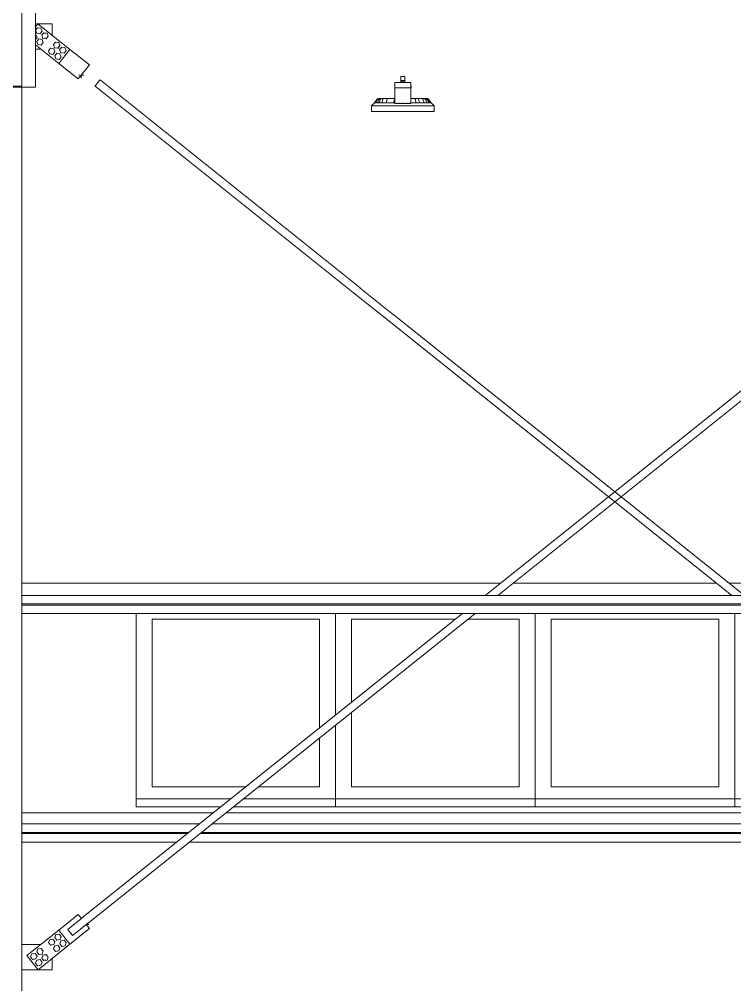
# Model space of a CAD drawing. Header units: millimetres. Extents: x 180139 to 245212, y -4005 to 9345.
# Drawn here: x 227323 to 230909, y -311 to 4526 of the extents above; entities that cross this region are included whole.
import ezdxf

# ---------------------------------------------------------------- set-up
doc = ezdxf.new("R2010")
doc.units = ezdxf.units.MM
for name, color, linetype, lineweight in [('A-GENM', 7, 'Continuous', 9), ('A-GLAZ', 7, 'Continuous', 9), ('A-WALL', 7, 'Continuous', 9), ('E-LITE-EQPM', 7, 'Continuous', 9), ('S-BEAM', 7, 'Continuous', 9), ('S-COLS', 7, 'Continuous', 9), ('S-FSTN', 7, 'Continuous', 9)]:
    doc.layers.add(name, color=color, linetype=linetype, lineweight=lineweight)

# ---------------------------------------------------------------- blocks, each defined once
blk = doc.blocks.new('Sloup IPE - 387972-B')
at = {"layer": 'S-COLS'}
blk.add_line((-137805.4, -738), (-137805.4, 4185.3), dxfattribs=at)
blk = doc.blocks.new('Rámový roh_ šroubovaný s náběhem - 387988-B')
at = {"layer": 'S-FSTN'}
for p, q in [((-138053.9, 4887), (-138053.9, 4185.3)), ((-138043.3, 4887), (-138050.4, 4887)), ((-137985.4, 4887), (-138034.5, 4887)), ((-137764.9, 4887), (-137805.4, 4887)), ((-137987.5, 4885.2), (-137985.4, 4885.2)), ((-137736.9, 4185.3), (-137736.9, 4822.7)), ((-137920.7, 4575.1), (-137985.4, 4575.1)), ((-137985.4, 4575.1), (-137985.4, 4560.7)), ((-137985.4, 4560.7), (-137805.4, 4560.7)), ((-137985.4, 4560.7), (-137985.4, 4190.3)), ((-137908.2, 4582), (-137894.3, 4582)), ((-137885.3, 4582), (-137905.5, 4582)), ((-137895.4, 4582), (-137895.4, 4567)), ((-137894.3, 4582), (-137887.7, 4582)), ((-137805.4, 4575.1), (-137870.1, 4575.1)), ((-137805.4, 4560.7), (-137805.4, 4575.1)), ((-137805.4, 4560.7), (-137805.4, 4190.3)), ((-137987.5, 4497.1), (-137985.4, 4497.1)), ((-138053.9, 4185.3), (-137736.9, 4185.3)), ((-137805.4, 4190.3), (-137985.4, 4190.3)), ((-137940.4, 4190.3), (-137940.4, 4182.5))]:
    blk.add_line(p, q, dxfattribs=at)
at = {"layer": 'S-FSTN', "flags": 128}
for points in [[(-137905.5, 4582), (-137908.7, 4579.1), (-137912.4, 4576.9), (-137916.5, 4575.6), (-137920.7, 4575.1)], [(-137870.1, 4575.1), (-137874.3, 4575.6), (-137878.4, 4576.9), (-137882.1, 4579.1), (-137885.3, 4582)]]:
    blk.add_lwpolyline(points, dxfattribs=at)
blk = doc.blocks.new('IPE - IPE180-486717-B')
at = {"layer": 'S-BEAM'}
for p, q in [((-137805.4, 1596.2), (-131887.9, 1596.2)), ((-137805.4, 1590.9), (-131887.9, 1590.9))]:
    blk.add_line(p, q, dxfattribs=at)
blk = doc.blocks.new('IPE - 486715-B')
at = {"layer": 'S-BEAM'}
for p, q in [((-137805.4, 1639), (-131887.9, 1639)), ((-137805.4, 1548), (-131887.9, 1548))]:
    blk.add_line(p, q, dxfattribs=at)
blk = doc.blocks.new('Kruhové tyče - 505106-B')
at = {"layer": 'S-BEAM'}
for p, q in [((-132253.6, 4222.4), (-133592.4, 3151.6)), ((-133567.4, 3120.4), (-132228.6, 4191.1)), ((-133759.9, 3016.8), (-133592, 3151.1)), ((-133735.7, 2986.6), (-133567.8, 3120.9)), ((-133760.3, 3017.3), (-135483.7, 1639)), ((-135419.6, 1639), (-133735.3, 2986.1)), ((-135597.4, 1548), (-137497.3, 28.5)), ((-137472.3, -2.7), (-135533.4, 1548)), ((-137553.8, -17.5), (-137506.6, 20.2)), ((-137506.6, 20.2), (-137496.9, 28)), ((-137575, -34.4), (-137553.8, -17.5)), ((-137568.3, -42.8), (-137557.4, -56.4)), ((-137550.8, -64.7), (-137529.7, -47.8)), ((-137529.7, -47.8), (-137482.4, -10)), ((-137482.4, -10), (-137472.7, -2.2))]:
    blk.add_line(p, q, dxfattribs=at)
for centre, start_param, end_param in [((-132241.1, 4206.8), 4.709491, 6.280287), ((-132241.1, 4206.8), 3.141593, 4.709491), ((-133579.9, 3136), 6.027607, 6.280287), ((-133579.9, 3136), 3.141593, 3.391375), ((-133747.8, 3001.7), 6.027607, 6.280287), ((-133747.8, 3001.7), 3.141593, 3.391375), ((-137484.8, 12.9), 6.027607, 6.280287), ((-137562.9, -49.6), 4.709491, 6.027607), ((-137484.8, 12.9), 3.141593, 3.391375), ((-137562.9, -49.6), 3.391375, 4.709491)]:
    blk.add_ellipse(centre, major_axis=(-12.5, 15.6), ratio=0.003624, start_param=start_param, end_param=end_param, dxfattribs=at)
blk = doc.blocks.new('Kruhové tyče - 505107-B')
at = {"layer": 'S-BEAM'}
for p, q in [((-136109.5, 3179.8), (-137413.2, 4222.4)), ((-137438.2, 4191.2), (-136134.4, 3148.5)), ((-135966.2, 3014.7), (-136134.1, 3149)), ((-135942, 3045), (-136109.9, 3179.3)), ((-135966.5, 3014.2), (-134246.9, 1639)), ((-134182.8, 1639), (-135941.5, 3045.5)), ((-134133.1, 1548), (-132229.4, 25.6)), ((-132204.5, 56.8), (-134069.1, 1548)), ((-132186.7, 41.8), (-132204.9, 56.3)), ((-132210.9, 11.5), (-132229.1, 26.1)), ((-132172.1, -19.5), (-132210.9, 11.5)), ((-132147.9, 10.8), (-132186.7, 41.8)), ((-132126.8, -6.1), (-132147.9, 10.8)), ((-132151, -36.4), (-132172.1, -19.5)), ((-132131.3, -11.8), (-132146.4, -30.7))]:
    blk.add_line(p, q, dxfattribs=at)
for centre, start_param, end_param in [((-137425.7, 4206.8), 0.003224, 1.574021), ((-137425.7, 4206.8), 1.574021, 3.141593), ((-136121.9, 3164.2), 2.892137, 3.141593), ((-136121.9, 3164.2), 0.003224, 0.255905), ((-135954, 3029.9), 2.892137, 3.141593), ((-135954, 3029.9), 0.003224, 0.255905), ((-132216.9, 41.2), 0.003224, 0.255905), ((-132216.9, 41.2), 2.892137, 3.141593), ((-132138.9, -21.3), 1.574021, 2.892137), ((-132138.9, -21.3), 0.255905, 1.574021)]:
    blk.add_ellipse(centre, major_axis=(12.5, 15.6), ratio=0.004032, start_param=start_param, end_param=end_param, dxfattribs=at)
blk = doc.blocks.new('Připojení trubek s příložkami - 506292-B')
at = {"layer": 'S-FSTN'}
for p, q in [((-137724.2, 4503.1), (-137736.9, 4487.3)), ((-137653.9, 4503.1), (-137736.9, 4503.1)), ((-137564.1, 4375.1), (-137724.2, 4503.1)), ((-137653.9, 4446.9), (-137653.9, 4503.1)), ((-137653.8, 4503.1), (-137653.8, 4446.9)), ((-137726.4, 4483.3), (-137736.7, 4470.4)), ((-137736.7, 4470.4), (-137730.7, 4455.1)), ((-137730.7, 4455.1), (-137714.4, 4452.6)), ((-137710.1, 4480.8), (-137726.4, 4483.3)), ((-137720.2, 4478), (-137720.3, 4478)), ((-137720.3, 4458), (-137720.2, 4458)), ((-137714.4, 4452.6), (-137704.1, 4465.5)), ((-137704, 4465.5), (-137714.2, 4452.8)), ((-137704.1, 4465.5), (-137710.1, 4480.8)), ((-137710, 4480.8), (-137704, 4465.5)), ((-137695.1, 4458.3), (-137705.4, 4445.5)), ((-137678.9, 4455.9), (-137695.1, 4458.3)), ((-137688.9, 4453), (-137689.1, 4453)), ((-137672.9, 4440.5), (-137678.9, 4455.9)), ((-137678.8, 4455.9), (-137672.8, 4440.5)), ((-137735.1, 4449.6), (-137736.9, 4449.9)), ((-137736.9, 4424.5), (-137729.1, 4434.3)), ((-137729, 4434.3), (-137736.9, 4424.4)), ((-137729.1, 4434.3), (-137735.1, 4449.6)), ((-137735, 4449.6), (-137729, 4434.3)), ((-137720.1, 4427.1), (-137730.4, 4414.2)), ((-137730.4, 4414.2), (-137724.4, 4398.9)), ((-137703.8, 4424.6), (-137720.1, 4427.1)), ((-137713.9, 4421.7), (-137714.1, 4421.7)), ((-137714.1, 4401.7), (-137713.9, 4401.7)), ((-137708.1, 4396.4), (-137697.8, 4409.3)), ((-137697.8, 4409.3), (-137708.1, 4396.4)), ((-137705.4, 4445.5), (-137699.4, 4430.1)), ((-137697.8, 4409.3), (-137703.8, 4424.6)), ((-137703.8, 4424.6), (-137697.8, 4409.3)), ((-137699.4, 4430.1), (-137683.2, 4427.6)), ((-137689.1, 4433), (-137688.9, 4433)), ((-137683.2, 4427.6), (-137672.9, 4440.5)), ((-137672.8, 4440.5), (-137683.1, 4427.6)), ((-137636.6, 4411.5), (-137646.9, 4398.6)), ((-137620.3, 4409), (-137636.6, 4411.5)), ((-137630.4, 4406.1), (-137630.5, 4406.1)), ((-137614.3, 4393.7), (-137620.3, 4409)), ((-137620.2, 4409), (-137614.2, 4393.7)), ((-137736.9, 4398), (-137620.3, 4304.8)), ((-137736.9, 4376.6), (-137710.2, 4376.6)), ((-137724.4, 4398.9), (-137708.1, 4396.4)), ((-137661.6, 4380.3), (-137671.8, 4367.4)), ((-137671.8, 4367.4), (-137665.9, 4352)), ((-137645.3, 4377.8), (-137661.6, 4380.3)), ((-137655.3, 4374.9), (-137655.5, 4374.9)), ((-137655.5, 4354.9), (-137655.3, 4354.9)), ((-137649.6, 4349.6), (-137639.3, 4362.4)), ((-137639.2, 4362.4), (-137649.5, 4349.6)), ((-137646.9, 4398.6), (-137640.9, 4383.3)), ((-137639.3, 4362.4), (-137645.3, 4377.8)), ((-137645.2, 4377.8), (-137639.2, 4362.4)), ((-137640.9, 4383.3), (-137624.6, 4380.8)), ((-137630.3, 4355.3), (-137640.6, 4342.4)), ((-137630.5, 4386.1), (-137630.4, 4386.1)), ((-137614, 4352.8), (-137630.3, 4355.3)), ((-137624.6, 4380.8), (-137614.3, 4393.7)), ((-137614.2, 4393.7), (-137623.9, 4381.6)), ((-137620.3, 4304.8), (-137564.1, 4375.1)), ((-137605.3, 4386.5), (-137615.6, 4373.6)), ((-137615.6, 4373.6), (-137609.6, 4358.3)), ((-137609.6, 4358.3), (-137593.3, 4355.8)), ((-137589.1, 4384), (-137605.3, 4386.5)), ((-137599.1, 4381.2), (-137599.3, 4381.2)), ((-137599.3, 4361.2), (-137599.1, 4361.2)), ((-137593.3, 4355.8), (-137583.1, 4368.7)), ((-137583, 4368.7), (-137593.3, 4355.8)), ((-137583.1, 4368.7), (-137589.1, 4384)), ((-137589, 4384), (-137583, 4368.7)), ((-137466.5, 4297), (-137564.1, 4375.1)), ((-137665.9, 4352), (-137649.6, 4349.6)), ((-137640.6, 4342.4), (-137634.6, 4327.1)), ((-137634.6, 4327.1), (-137618.3, 4324.6)), ((-137624.1, 4349.9), (-137624.3, 4349.9)), ((-137624.3, 4329.9), (-137624.1, 4329.9)), ((-137618.3, 4324.6), (-137608, 4337.4)), ((-137608, 4337.4), (-137618.3, 4324.6)), ((-137608, 4337.4), (-137614, 4352.8)), ((-137614, 4352.8), (-137608, 4337.4)), ((-137620.3, 4304.8), (-137522.7, 4226.7)), ((-137522.7, 4226.7), (-137466.5, 4297)), ((-137466.5, 4297), (-137466.4, 4297)), ((-137522.7, 4226.7), (-137522.6, 4226.7)), ((-137519.9, 4246.2), (-137515.3, 4246.2)), ((-137507.1, 4246.2), (-137494.2, 4246.2)), ((-137507.1, 4246.2), (-137499.3, 4246.2)), ((-137507, 4246.3), (-137507, 4231.2))]:
    blk.add_line(p, q, dxfattribs=at)
blk = doc.blocks.new('Připojení trubek s příložkami - 506293-B')
at = {"layer": 'S-FSTN'}
for p, q in [((-137522.6, 40.2), (-137620.2, -37.8)), ((-137522.7, 40.2), (-137522.7, 40.2)), ((-137522.6, 40.2), (-137522.7, 40.2)), ((-137506.6, 20.2), (-137522.6, 40.2)), ((-137620.2, -37.8), (-137780.3, -165.9)), ((-137620.6, -38.1), (-137620.3, -37.8)), ((-137620.3, -37.8), (-137620.6, -38.1)), ((-137620.6, -38.1), (-137620.3, -37.8)), ((-137564, -108.1), (-137620.2, -37.8)), ((-137564, -108.1), (-137466.4, -30)), ((-137466.4, -30), (-137482.4, -10)), ((-137482, -10.5), (-137469.2, -10.5)), ((-137482, -10.5), (-137474.3, -10.5)), ((-137665.6, -85.1), (-137671.6, -100.4)), ((-137671.6, -100.4), (-137665.6, -85.1)), ((-137649.3, -82.6), (-137665.6, -85.1)), ((-137655.4, -87.9), (-137655.5, -87.9)), ((-137639, -95.5), (-137649.3, -82.6)), ((-137645, -110.8), (-137639, -95.5)), ((-137640.4, -75.4), (-137634.4, -60.1)), ((-137634.3, -60.1), (-137640.3, -75.4)), ((-137640.3, -75.4), (-137630.1, -88.3)), ((-137618.1, -57.6), (-137634.3, -60.1)), ((-137630.1, -88.3), (-137613.8, -85.8)), ((-137624.1, -63), (-137624.3, -63)), ((-137624.3, -83), (-137624.1, -83)), ((-137607.8, -70.5), (-137618.1, -57.6)), ((-137609.4, -91.3), (-137615.4, -106.7)), ((-137615.4, -106.7), (-137609.4, -91.3)), ((-137613.8, -85.8), (-137607.8, -70.5)), ((-137593.1, -88.9), (-137609.4, -91.3)), ((-137599.1, -94.2), (-137599.3, -94.2)), ((-137582.8, -101.7), (-137593.1, -88.9)), ((-137710.1, -109.7), (-137805.4, -109.7)), ((-137730.2, -147.3), (-137724.2, -131.9)), ((-137724.2, -131.9), (-137730.1, -147.3)), ((-137707.9, -129.4), (-137724.2, -131.9)), ((-137724.1, -236.2), (-137564, -108.1)), ((-137713.9, -134.8), (-137714.1, -134.8)), ((-137697.6, -142.3), (-137707.9, -129.4)), ((-137703.6, -157.7), (-137697.6, -142.3)), ((-137671.6, -100.4), (-137661.3, -113.3)), ((-137661.3, -113.3), (-137645, -110.8)), ((-137655.5, -107.9), (-137655.4, -107.9)), ((-137646.7, -131.7), (-137640.7, -116.3)), ((-137640.6, -116.3), (-137646.6, -131.7)), ((-137646.6, -131.7), (-137636.3, -144.5)), ((-137624.3, -113.8), (-137640.6, -116.3)), ((-137636.3, -144.5), (-137620, -142.1)), ((-137630.4, -119.2), (-137630.5, -119.2)), ((-137630.5, -139.2), (-137630.4, -139.2)), ((-137614, -126.7), (-137624.3, -113.8)), ((-137620, -142.1), (-137614, -126.7)), ((-137615.4, -106.7), (-137605.1, -119.5)), ((-137605.1, -119.5), (-137588.8, -117.1)), ((-137599.3, -114.2), (-137599.1, -114.2)), ((-137588.8, -117.1), (-137582.8, -101.7)), ((-137780.3, -165.9), (-137724.1, -236.2)), ((-137755.4, -156.9), (-137761.4, -172.3)), ((-137761.4, -172.3), (-137755.5, -156.9)), ((-137761.4, -172.3), (-137751.1, -185.1)), ((-137739.1, -154.4), (-137755.4, -156.9)), ((-137751.1, -185.1), (-137734.8, -182.6)), ((-137745.2, -159.8), (-137745.3, -159.8)), ((-137745.3, -179.8), (-137745.2, -179.8)), ((-137728.8, -167.3), (-137739.1, -154.4)), ((-137736.5, -203.5), (-137730.5, -188.1)), ((-137730.4, -188.1), (-137736.4, -203.5)), ((-137734.8, -182.6), (-137728.8, -167.3)), ((-137714.1, -185.7), (-137730.4, -188.1)), ((-137730.1, -147.3), (-137719.9, -160.1)), ((-137720.2, -191), (-137720.3, -191)), ((-137719.9, -160.1), (-137703.6, -157.7)), ((-137714.1, -154.8), (-137713.9, -154.8)), ((-137703.8, -198.5), (-137714.1, -185.7)), ((-137699.2, -163.2), (-137705.2, -178.5)), ((-137705.2, -178.5), (-137699.2, -163.2)), ((-137705.2, -178.5), (-137694.9, -191.4)), ((-137682.9, -160.7), (-137699.2, -163.2)), ((-137694.9, -191.4), (-137678.6, -188.9)), ((-137688.9, -166), (-137689.1, -166)), ((-137689.1, -186), (-137688.9, -186)), ((-137672.6, -173.6), (-137682.9, -160.7)), ((-137678.6, -188.9), (-137672.6, -173.6)), ((-137653.8, -236.2), (-137653.8, -180)), ((-137805.4, -236.2), (-137653.8, -236.2)), ((-137736.4, -203.5), (-137726.1, -216.4)), ((-137726.1, -216.4), (-137709.8, -213.9)), ((-137720.3, -211), (-137720.2, -211)), ((-137709.8, -213.9), (-137703.8, -198.5))]:
    blk.add_line(p, q, dxfattribs=at)
blk = doc.blocks.new('OKNO_1k - Okno Hala 1000x1000-V32-B')
at = {"layer": 'A-GENM'}
for p, q in [((-133232.6, 620), (-134232.6, 620)), ((-134232.6, 620), (-134232.6, 610)), ((-134232.6, 580), (-134232.6, 610)), ((-133232.6, 610), (-133232.6, 620)), ((-133232.6, 610), (-133232.6, 580)), ((-134232.6, 580), (-133232.6, 580))]:
    blk.add_line(p, q, dxfattribs=at)
at = {"layer": 'A-GLAZ'}
for p, q in [((-134232.6, 1548), (-134232.6, 620)), ((-133232.6, 878.8), (-133232.6, 1548)), ((-134152.6, 1520), (-134152.6, 680)), ((-134152.6, 1520), (-134098.1, 1520)), ((-134034, 1520), (-133312.6, 1520)), ((-133312.6, 1520), (-133312.6, 943)), ((-133312.6, 891.8), (-133312.6, 680)), ((-133232.6, 620), (-133232.6, 827.8)), ((-134152.6, 680), (-133312.6, 680))]:
    blk.add_line(p, q, dxfattribs=at)
blk = doc.blocks.new('OKNO_1k - Okno Hala 1000x1000-586513-B')
at = {"layer": 'A-GENM'}
for p, q in [((-143445.4, 620), (-144445.4, 620)), ((-144445.4, 620), (-144445.4, 610)), ((-144445.4, 580), (-144445.4, 610)), ((-143445.4, 610), (-143445.4, 620)), ((-143445.4, 610), (-143445.4, 580)), ((-144445.4, 580), (-143445.4, 580))]:
    blk.add_line(p, q, dxfattribs=at)
at = {"layer": 'A-GLAZ'}
for p, q in [((-144445.4, 1548), (-144445.4, 620)), ((-143445.4, 620), (-143445.4, 1548)), ((-144365.4, 1520), (-144365.4, 680)), ((-144365.4, 1520), (-143525.4, 1520)), ((-143525.4, 1520), (-143525.4, 680)), ((-144365.4, 680), (-143525.4, 680))]:
    blk.add_line(p, q, dxfattribs=at)
blk = doc.blocks.new('OKNO_1k - Okno Hala 1000x1000-V33-B')
at = {"layer": 'A-GENM'}
for p, q in [((-135232.6, 620), (-136232.6, 620)), ((-136232.6, 620), (-136232.6, 610)), ((-136232.6, 580), (-136232.6, 610)), ((-135232.6, 610), (-135232.6, 620)), ((-135232.6, 610), (-135232.6, 580)), ((-136232.6, 580), (-135232.6, 580))]:
    blk.add_line(p, q, dxfattribs=at)
at = {"layer": 'A-GLAZ'}
for p, q in [((-136232.6, 1548), (-136232.6, 1040)), ((-135232.6, 620), (-135232.6, 1548)), ((-136152.6, 1520), (-136152.6, 1104)), ((-136152.6, 1520), (-135632.4, 1520)), ((-135568.4, 1520), (-135312.6, 1520)), ((-135312.6, 1520), (-135312.6, 680)), ((-136152.6, 1052.8), (-136152.6, 680)), ((-136232.6, 988.8), (-136232.6, 620)), ((-136152.6, 680), (-135312.6, 680))]:
    blk.add_line(p, q, dxfattribs=at)
blk = doc.blocks.new('OKNO_1k - Okno Hala 1000x1000-V34-B')
at = {"layer": 'A-GENM'}
for p, q in [((-136757.5, 620), (-137232.6, 620)), ((-137232.6, 620), (-137232.6, 610)), ((-137232.6, 580), (-137232.6, 610)), ((-136232.6, 620), (-136693.9, 620)), ((-136232.6, 610), (-136232.6, 620)), ((-136232.6, 610), (-136232.6, 580)), ((-137232.6, 580), (-136807.6, 580)), ((-136743.9, 580), (-136232.6, 580))]:
    blk.add_line(p, q, dxfattribs=at)
at = {"layer": 'A-GLAZ'}
for p, q in [((-136232.6, 1040), (-136232.6, 1548)), ((-137152.6, 1520), (-137152.6, 680)), ((-137152.6, 1520), (-136312.6, 1520)), ((-136312.6, 1520), (-136312.6, 976)), ((-136232.6, 620), (-136232.6, 988.8)), ((-136312.6, 924.8), (-136312.6, 680)), ((-137152.6, 680), (-136682.5, 680)), ((-136618.9, 680), (-136312.6, 680))]:
    blk.add_line(p, q, dxfattribs=at)
blk = doc.blocks.new('IPE - IPE180-V35-B')
at = {"layer": 'S-BEAM'}
for p, q in [((-137805.4, 451.1), (-136968.7, 451.1)), ((-137805.4, 445.8), (-136975.3, 445.8)), ((-136911.6, 445.8), (-132755, 445.8)), ((-136905, 451.1), (-132761.6, 451.1)), ((-132697.7, 451.1), (-131887.9, 451.1)), ((-132691, 445.8), (-131887.9, 445.8))]:
    blk.add_line(p, q, dxfattribs=at)
blk = doc.blocks.new('IPE - 568342-B')
at = {"layer": 'S-BEAM'}
for p, q in [((-137805.4, 494), (-136915.1, 494)), ((-136851.4, 494), (-132815.2, 494)), ((-132751.3, 494), (-131887.9, 494)), ((-137805.4, 403), (-137028.9, 403)), ((-136965.2, 403), (-132701.4, 403)), ((-132637.4, 403), (-131887.9, 403))]:
    blk.add_line(p, q, dxfattribs=at)
blk = doc.blocks.new('LENS_ARENA_60__120_W_4000K - Standart-V39-B')
at = {"layer": 'E-LITE-EQPM'}
for p, q in [((-135885.4, 4238.8), (-135905.4, 4238.8)), ((-136037.3, 4107.1), (-136052.9, 4091.5)), ((-135737.9, 4091.5), (-135753.7, 4107.3))]:
    blk.add_line(p, q, dxfattribs=at)
for centre, start, end in [((-136019.5, 4121.8), 90, 157.9011), ((-136019.5, 4121.8), 90, 157.9011), ((-135771.3, 4121.8), 22.0989, 90), ((-135771.3, 4121.8), 22.0989, 90)]:
    blk.add_arc(centre, 6.52, start, end, dxfattribs=at)
blk = doc.blocks.new('LENS_ARENA_60__120_W_4000K - Standart-V40-B')
at = {"layer": 'E-LITE-EQPM'}
for p, q in [((-135935.4, 4181.6), (-135935.4, 4209)), ((-135935.4, 4209), (-135855.4, 4209)), ((-135885.4, 4238.8), (-135905.4, 4238.8)), ((-135905.4, 4238.7), (-135905.4, 4219.7)), ((-135905.4, 4216.2), (-135905.4, 4219.7)), ((-135905.4, 4219.7), (-135885.4, 4219.7)), ((-135905.4, 4209), (-135905.4, 4216.2)), ((-135905.4, 4216.2), (-135885.4, 4216.2)), ((-135885.4, 4219.7), (-135885.4, 4238.7)), ((-135885.4, 4219.7), (-135885.4, 4216.2)), ((-135885.4, 4216.2), (-135885.4, 4209)), ((-135855.4, 4209), (-135855.4, 4181.6)), ((-135935.4, 4104.3), (-135935.4, 4181.6)), ((-135935.4, 4181.6), (-135855.4, 4181.6)), ((-135855.4, 4193.4), (-135854.4, 4193.4)), ((-135855.4, 4181.6), (-135855.4, 4104.3)), ((-135854.4, 4181.4), (-135855.4, 4181.4)), ((-135854.4, 4193.4), (-135854.4, 4181.4)), ((-136025.5, 4124.3), (-136037.5, 4107.1)), ((-136022.8, 4123.5), (-136034.3, 4107.1)), ((-136019.1, 4112.9), (-136026.5, 4107.1)), ((-136016.8, 4128.3), (-136019.5, 4128.3)), ((-136007, 4128.3), (-136016.8, 4128.3)), ((-136009.7, 4121.8), (-136015.1, 4107.1)), ((-136003.6, 4128.3), (-136007, 4128.3)), ((-135991.6, 4128.3), (-136003.6, 4128.3)), ((-135995.7, 4125.2), (-136000.9, 4107.1)), ((-135969.7, 4128.3), (-135991.6, 4128.3)), ((-135973.9, 4125.2), (-135979.1, 4107.1)), ((-135935.4, 4128.3), (-135969.7, 4128.3)), ((-135937.5, 4125.2), (-135942.7, 4107.1)), ((-135837.9, 4128.3), (-135855.4, 4128.3)), ((-135821.2, 4128.3), (-135837.9, 4128.3)), ((-135828.6, 4107.1), (-135833.8, 4125.2)), ((-135799, 4128.3), (-135821.2, 4128.3)), ((-135811.9, 4107.1), (-135817.1, 4125.2)), ((-135786.8, 4128.3), (-135799, 4128.3)), ((-135789.6, 4107.1), (-135794.8, 4125.2)), ((-135783.7, 4128.3), (-135786.8, 4128.3)), ((-135773.9, 4128.3), (-135783.7, 4128.3)), ((-135775.2, 4107.1), (-135780.7, 4121.8)), ((-135764.3, 4107.1), (-135774.3, 4124.4)), ((-135771.3, 4128.3), (-135773.9, 4128.3)), ((-135756.4, 4107.1), (-135767.9, 4123.5)), ((-135753.2, 4107.1), (-135765.3, 4124.3)), ((-136037.1, 4107.3), (-136052.9, 4091.5)), ((-136052.9, 4091.5), (-136052.9, 4064)), ((-135895.4, 4091.5), (-136052.9, 4091.5)), ((-135895.4, 4064), (-136052.9, 4064)), ((-136037.5, 4107.1), (-136035.8, 4107.1)), ((-136037.1, 4107.3), (-136034.8, 4107.3)), ((-136034.3, 4107.1), (-136033, 4107.1)), ((-136033.8, 4107.3), (-136027, 4107.3)), ((-136024.3, 4107.3), (-136016.2, 4107.3)), ((-136015.1, 4107.3), (-136001, 4107.3)), ((-136000.2, 4107.3), (-135979.7, 4107.3)), ((-135979.1, 4107.1), (-135977.1, 4107.1)), ((-135977.3, 4107.3), (-135943, 4107.3)), ((-135942.7, 4107.1), (-135937.9, 4107.1)), ((-135937.5, 4107.3), (-135935.4, 4107.3)), ((-135935.4, 4104.3), (-135855.4, 4104.3)), ((-135925.9, 4107.3), (-135925.9, 4104.3)), ((-135915.9, 4104.3), (-135915.9, 4107.3)), ((-135900.4, 4107.3), (-135900.4, 4104.3)), ((-135737.9, 4091.5), (-135895.4, 4091.5)), ((-135737.9, 4064), (-135895.4, 4064)), ((-135890.4, 4104.3), (-135890.4, 4107.3)), ((-135874.9, 4107.3), (-135874.9, 4104.3)), ((-135864.9, 4104.3), (-135864.9, 4107.3)), ((-135855.4, 4107.3), (-135853.3, 4107.3)), ((-135852.9, 4107.1), (-135828.6, 4107.1)), ((-135828.1, 4107.3), (-135813.5, 4107.3)), ((-135813, 4107.1), (-135811.9, 4107.1)), ((-135811.3, 4107.3), (-135790.6, 4107.3)), ((-135789.6, 4107.3), (-135775.7, 4107.3)), ((-135776.6, 4107.1), (-135775.2, 4107.1)), ((-135774.1, 4107.3), (-135766.5, 4107.3)), ((-135763.7, 4107.3), (-135757, 4107.3)), ((-135757.8, 4107.1), (-135756.4, 4107.1)), ((-135756, 4107.3), (-135755.2, 4107.3)), ((-135755, 4107.1), (-135753.2, 4107.1)), ((-135737.9, 4091.5), (-135753.7, 4107.3)), ((-135737.9, 4064), (-135737.9, 4091.5))]:
    blk.add_line(p, q, dxfattribs=at)
for centre, radius, start, end in [((-136019.5, 4121.8), 6.52, 90, 157.9011), ((-136019.5, 4121.8), 6.52, 90, 157.9011), ((-136011.5, 4115.6), 13.8, 112.3825, 145), ((-136011.5, 4115.6), 13.8, 112.3825, 145), ((-136002, 4112), 17.1, 106.9445, 176.7746), ((-136002, 4112), 17.1, 149.4281, 176.7746), ((-135998.6, 4117.6), 11.8, 114.6958, 159.5033), ((-135998.6, 4117.6), 11.8, 129.6317, 159.5033), ((-135991.6, 4124), 4.3, 90, 163.9413), ((-135991.6, 4124), 4.3, 90, 163.9413), ((-135969.7, 4124), 4.3, 90, 163.9413), ((-135969.7, 4124), 4.3, 90, 163.9413), ((-135933.3, 4124), 4.3, 119.5765, 163.9413), ((-135933.3, 4124), 4.3, 119.5765, 163.9413), ((-135837.9, 4124), 4.3, 16.0587, 90), ((-135837.9, 4124), 4.3, 16.0587, 90), ((-135821.2, 4124), 4.3, 16.0587, 90), ((-135821.2, 4124), 4.3, 16.0587, 90), ((-135799, 4124), 4.3, 16.0587, 90), ((-135799, 4124), 4.3, 16.0587, 90), ((-135791.7, 4117.6), 11.8, 20.4967, 65.3042), ((-135791.7, 4117.6), 11.8, 20.4967, 50.3683), ((-135783.7, 4115), 13.4, 45.1701, 90), ((-135783.7, 4115), 13.4, 45.1701, 75.0567), ((-135779.2, 4115.6), 13.8, 35, 67.6175), ((-135779.2, 4115.6), 13.8, 35, 67.6175), ((-135771.3, 4121.8), 6.52, 22.0989, 90), ((-135771.3, 4121.8), 6.52, 22.0989, 90)]:
    blk.add_arc(centre, radius, start, end, dxfattribs=at)

msp = doc.modelspace()

# ---------------------------------------------------------------- linework, layer by layer
at = {"layer": 'A-WALL'}
for p, q in [((229734, 1700), (227335.9, 1700)), ((230818.2, 1700), (229798, 1700)), ((233253.4, 1700), (230882.2, 1700)), ((227908.7, 620), (227908.7, 1548)), ((228296.3, 550), (227335.9, 550)), ((232256.2, 550), (228359.9, 550))]:
    msp.add_line(p, q, dxfattribs=at)

# ---------------------------------------------------------------- block references
at = {"layer": 'A-GLAZ'}
for name, p in [('OKNO_1k - Okno Hala 1000x1000-V34-B', (365141.3, 0)), ('OKNO_1k - Okno Hala 1000x1000-V33-B', (365141.3, 0)), ('OKNO_1k - Okno Hala 1000x1000-586513-B', (374354.1, 0)), ('OKNO_1k - Okno Hala 1000x1000-V32-B', (365141.3, 0))]:
    msp.add_blockref(name, p, dxfattribs=at)
at = {"layer": 'E-LITE-EQPM'}
for name in ['LENS_ARENA_60__120_W_4000K - Standart-V39-B', 'LENS_ARENA_60__120_W_4000K - Standart-V39-B', 'LENS_ARENA_60__120_W_4000K - Standart-V40-B']:
    msp.add_blockref(name, (365141.3, 0), dxfattribs=at)
at = {"layer": 'S-BEAM'}
for name in ['Kruhové tyče - 505106-B', 'Kruhové tyče - 505107-B', 'IPE - 486715-B', 'IPE - IPE180-486717-B', 'IPE - 568342-B', 'IPE - IPE180-V35-B']:
    msp.add_blockref(name, (365141.3, 0), dxfattribs=at)
at = {"layer": 'S-COLS'}
msp.add_blockref('Sloup IPE - 387972-B', (365141.3, 0), dxfattribs=at)
at = {"layer": 'S-FSTN'}
for name in ['Rámový roh_ šroubovaný s náběhem - 387988-B', 'Připojení trubek s příložkami - 506292-B', 'Připojení trubek s příložkami - 506293-B']:
    msp.add_blockref(name, (365141.3, 0), dxfattribs=at)

doc.saveas('drawing.dxf')
